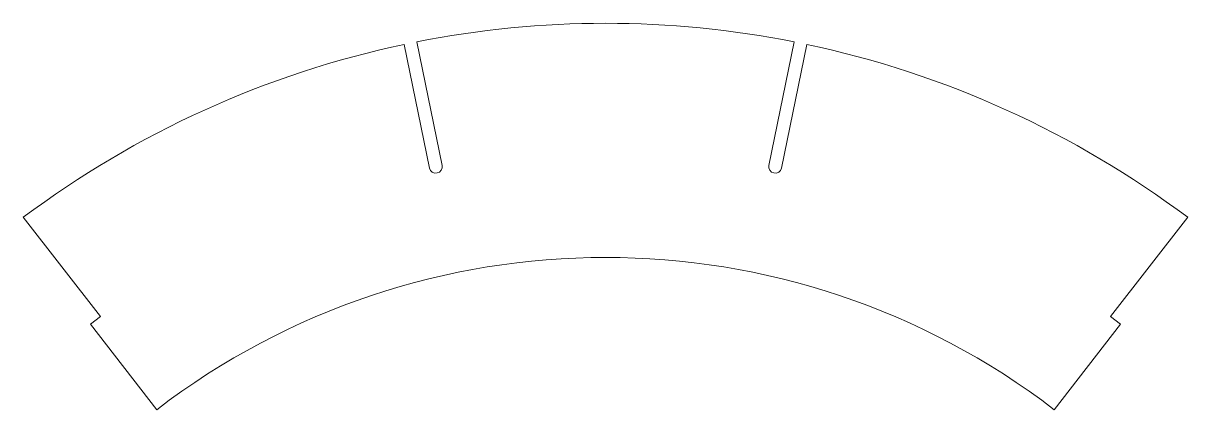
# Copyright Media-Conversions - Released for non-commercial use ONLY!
# Model space of a CAD drawing. Header units: millimetres. Extents: x -137 to 137, y 138 to 229.
import ezdxf

# ---------------------------------------------------------------- set-up
doc = ezdxf.new("R2010")
doc.units = ezdxf.units.MM
doc.layers.add('CONTINUOUS', color=7, linetype='Continuous', lineweight=0, true_color=0xffffff)
doc.layers.add('VISIBLE', color=7, linetype='Continuous', lineweight=0, true_color=0xffffff)

msp = doc.modelspace()

# ---------------------------------------------------------------- linework, layer by layer
at = {"layer": 'CONTINUOUS'}
for p, q in [((-137.04, 183.22), (-118.87, 159.91)), ((137.04, 183.22), (118.87, 159.91)), ((-121.24, 158.07), (-118.87, 159.91)), ((118.87, 159.91), (121.24, 158.07))]:
    msp.add_line(p, q, dxfattribs=at)
at = {"layer": 'VISIBLE'}
for p, q in [((-41.41, 194.8), (-47.36, 223.85)), ((-38.47, 195.41), (-44.42, 224.45)), ((38.47, 195.41), (44.42, 224.45)), ((41.41, 194.8), (47.36, 223.85)), ((-121.24, 158.07), (-105.62, 138.01)), ((121.24, 158.07), (105.62, 138.01))]:
    msp.add_line(p, q, dxfattribs=at)
for centre, radius, start, end in [((0, 0), 228.8, 78.8056, 101.1944), ((0, 0), 228.8, 101.9456, 126.7933), ((0, 0), 228.8, 53.2067, 78.0544), ((-39.94, 195.1), 1.5, 191.57, 11.5691), ((39.94, 195.1), 1.5, 168.43, 348.4287), ((0, 0), 173.79, 52.5743, 127.4257)]:
    msp.add_arc(centre, radius, start, end, dxfattribs=at)

doc.saveas('drawing.dxf')
